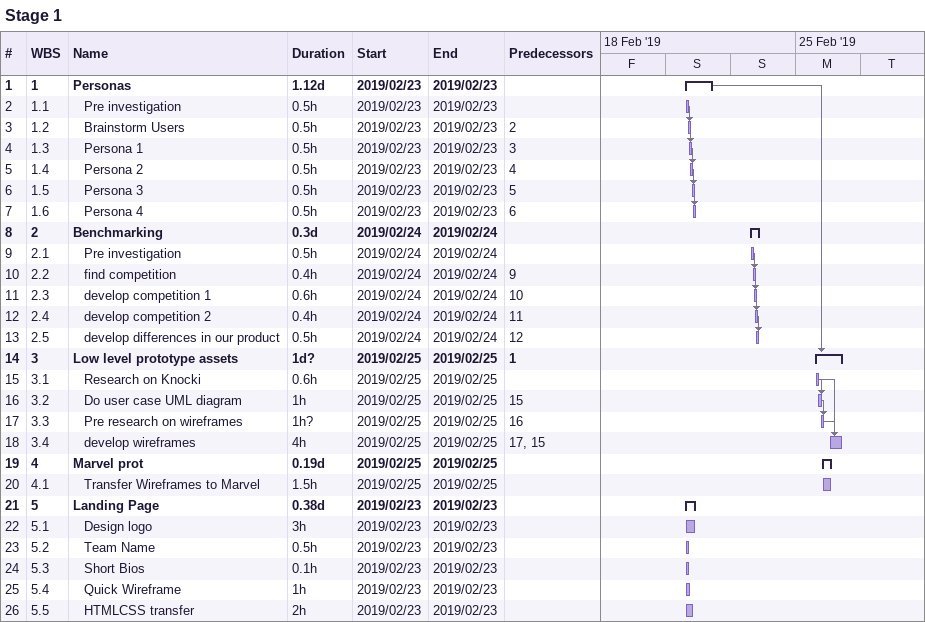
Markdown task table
Stage 1

| ID | WBS | Task | Duration | Start | Finish | Predecessors |
|---|---|---|---|---|---|---|
| 1 | 1 | **Personas** | 1.12d | 2019-02-23 | 2019-02-23 |  |
| 2 | 1.1 | Pre investigation | 0.5h | 2019-02-23 | 2019-02-23 |  |
| 3 | 1.2 | Brainstorm Users | 0.5h | 2019-02-23 | 2019-02-23 | 2 |
| 4 | 1.3 | Persona 1 | 0.5h | 2019-02-23 | 2019-02-23 | 3 |
| 5 | 1.4 | Persona 2 | 0.5h | 2019-02-23 | 2019-02-23 | 4 |
| 6 | 1.5 | Persona 3 | 0.5h | 2019-02-23 | 2019-02-23 | 5 |
| 7 | 1.6 | Persona 4 | 0.5h | 2019-02-23 | 2019-02-23 | 6 |
| 8 | 2 | **Benchmarking** | 0.3d | 2019-02-24 | 2019-02-24 |  |
| 9 | 2.1 | Pre investigation | 0.5h | 2019-02-24 | 2019-02-24 |  |
| 10 | 2.2 | find competition | 0.4h | 2019-02-24 | 2019-02-24 | 9 |
| 11 | 2.3 | develop competition 1 | 0.6h | 2019-02-24 | 2019-02-24 | 10 |
| 12 | 2.4 | develop competition 2 | 0.4h | 2019-02-24 | 2019-02-24 | 11 |
| 13 | 2.5 | develop differences in our product | 0.5h | 2019-02-24 | 2019-02-24 | 12 |
| 14 | 3 | **Low level prototype assets** | 1d? | 2019-02-25 | 2019-02-25 | 1 |
| 15 | 3.1 | Research on Knocki | 0.6h | 2019-02-25 | 2019-02-25 |  |
| 16 | 3.2 | Do user case UML diagram | 1h | 2019-02-25 | 2019-02-25 | 15 |
| 17 | 3.3 | Pre research on wireframes | 1h? | 2019-02-25 | 2019-02-25 | 16 |
| 18 | 3.4 | develop wireframes | 4h | 2019-02-25 | 2019-02-25 | 17, 15 |
| 19 | 4 | **Marvel prot** | 0.19d | 2019-02-25 | 2019-02-25 |  |
| 20 | 4.1 | Transfer Wireframes to Marvel | 1.5h | 2019-02-25 | 2019-02-25 |  |
| 21 | 5 | **Landing Page** | 0.38d | 2019-02-23 | 2019-02-23 |  |
| 22 | 5.1 | Design logo | 3h | 2019-02-23 | 2019-02-23 |  |
| 23 | 5.2 | Team Name | 0.5h | 2019-02-23 | 2019-02-23 |  |
| 24 | 5.3 | Short Bios | 0.1h | 2019-02-23 | 2019-02-23 |  |
| 25 | 5.4 | Quick Wireframe | 1h | 2019-02-23 | 2019-02-23 |  |
| 26 | 5.5 | HTMLCSS transfer | 2h | 2019-02-23 | 2019-02-23 |  |
